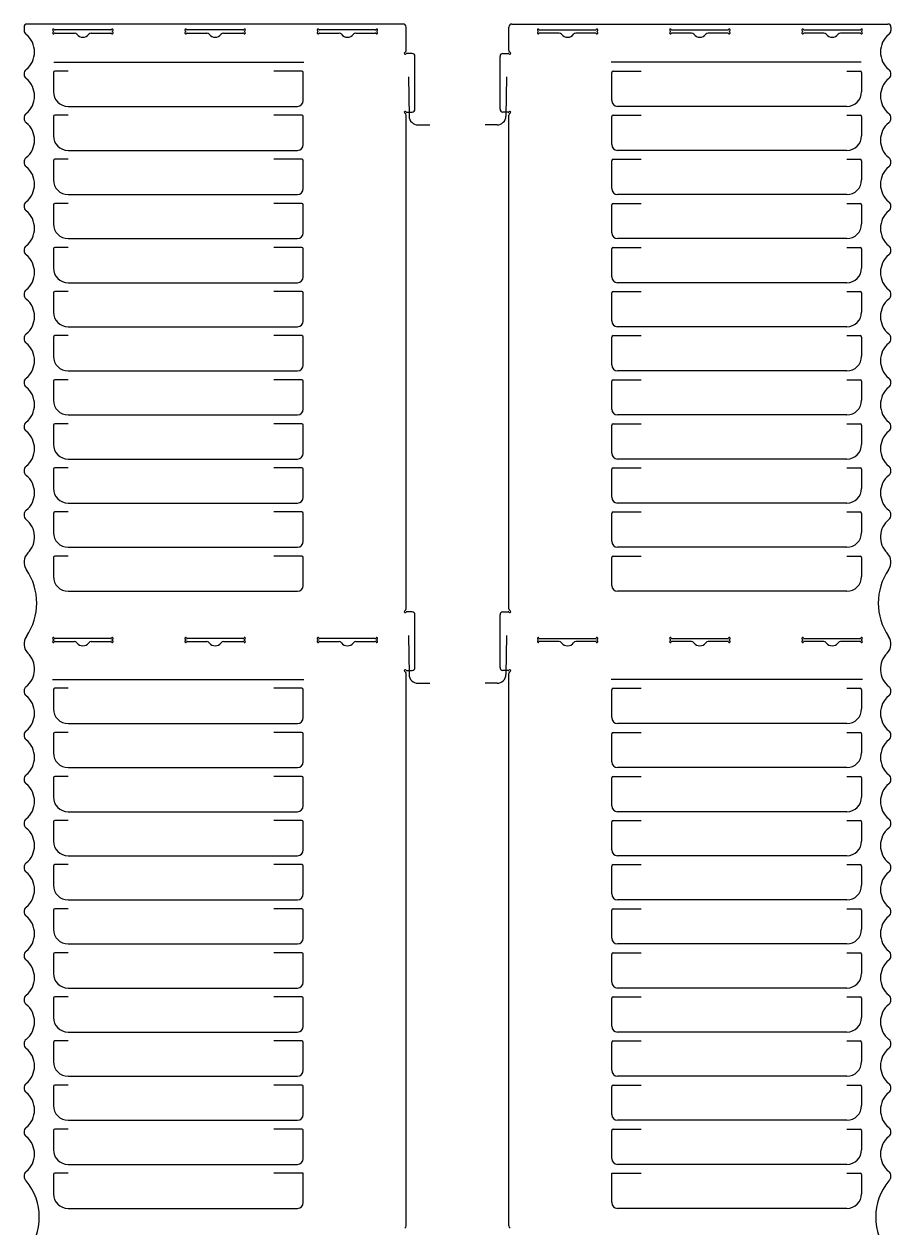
# Model space of a CAD drawing. Extents: x 0 to 633, y 0 to 619.
# Drawn here: x 0 to 294.9, y 209.4 to 619 of the extents above; entities that cross this region are included whole.
import ezdxf

# ---------------------------------------------------------------- set-up
doc = ezdxf.new("R2010")
doc.units = 0
doc.layers.add('WHITE', color=7, linetype='CONTINUOUS')

msp = doc.modelspace()

# ---------------------------------------------------------------- linework, layer by layer
at = {"layer": 'WHITE', "linetype": 'CONTINUOUS'}
for p, q in [((129.000658, 619.05), (1.000658, 619.05)), ((165.921513, 619.05), (293.921513, 619.05)), ((0.000658, 618.05), (0.000658, 616.827476)), ((10.000658, 616.530385), (10.000658, 616.519615)), ((29.481043, 617.05), (10.520273, 617.05)), ((10.520273, 616), (17.163847, 616)), ((22.83747, 616), (29.481043, 616)), ((30.000658, 616.519615), (30.000658, 616.530385)), ((55.000658, 616.530385), (55.000658, 616.519615)), ((74.481043, 617.05), (55.520273, 617.05)), ((55.520273, 616), (62.163847, 616)), ((67.83747, 616), (74.481043, 616)), ((75.000658, 616.519615), (75.000658, 616.530385)), ((100.000658, 616.530385), (100.000658, 616.519615)), ((119.481043, 617.05), (100.520273, 617.05)), ((100.520273, 616), (107.163847, 616)), ((112.83747, 616), (119.481043, 616)), ((120.000658, 616.519615), (120.000658, 616.530385)), ((130.000658, 610.083245), (130.000658, 618.05)), ((164.921513, 610.083245), (164.921513, 618.05)), ((174.921513, 616.519615), (174.921513, 616.530385)), ((175.441128, 617.05), (194.401897, 617.05)), ((182.084701, 616), (175.441128, 616)), ((194.401897, 616), (187.758324, 616)), ((194.921513, 616.530385), (194.921513, 616.519615)), ((219.921513, 616.519615), (219.921513, 616.530385)), ((220.441128, 617.05), (239.401897, 617.05)), ((227.084701, 616), (220.441128, 616)), ((239.401897, 616), (232.758324, 616)), ((239.921513, 616.530385), (239.921513, 616.519615)), ((264.921513, 616.519615), (264.921513, 616.530385)), ((265.441128, 617.05), (284.401897, 617.05)), ((272.084701, 616), (265.441128, 616)), ((284.401897, 616), (277.758324, 616)), ((284.921513, 616.530385), (284.921513, 616.519615)), ((294.921513, 618.05), (294.921513, 616.827476)), ((132.000658, 609.05), (130.179186, 609.05)), ((133.000658, 590.1), (133.000658, 608.05)), ((161.921513, 590.1), (161.921513, 608.05)), ((162.921513, 609.05), (164.742985, 609.05)), ((10.000658, 602.55), (10.000658, 596.05)), ((10.090486, 606.05), (95.138523, 606.05)), ((15.000658, 603.05), (10.500658, 603.05)), ((94.500658, 603.05), (85.000658, 603.05)), ((95.000658, 593.05), (95.000658, 602.55)), ((284.831685, 606.05), (199.783648, 606.05)), ((199.921513, 593.05), (199.921513, 602.55)), ((200.421513, 603.05), (209.921513, 603.05)), ((279.921513, 603.05), (284.421513, 603.05)), ((284.921513, 602.55), (284.921513, 596.05)), ((130.800658, 601.05), (131.000658, 587.743434)), ((164.121513, 601.05), (163.921513, 587.743434)), ((15.000658, 591.05), (93.000658, 591.05)), ((279.921513, 591.05), (201.921513, 591.05)), ((10.000658, 587.55), (10.000658, 581.05)), ((15.000658, 588.05), (10.500658, 588.05)), ((94.500658, 588.05), (85.000658, 588.05)), ((95.000658, 578.05), (95.000658, 587.55)), ((130.000658, 420.083245), (130.000658, 588.066755)), ((130.179186, 589.1), (132.000658, 589.1)), ((164.742985, 589.1), (162.921513, 589.1)), ((164.921513, 420.083245), (164.921513, 588.066755)), ((199.921513, 578.05), (199.921513, 587.55)), ((200.421513, 588.05), (209.921513, 588.05)), ((279.921513, 588.05), (284.421513, 588.05)), ((284.921513, 587.55), (284.921513, 581.05)), ((134.000658, 584.743434), (138.002475, 584.743434)), ((160.921513, 584.743434), (156.919696, 584.743434)), ((15.000658, 576.05), (93.000658, 576.05)), ((279.921513, 576.05), (201.921513, 576.05)), ((10.000658, 572.55), (10.000658, 566.05)), ((15.000658, 573.05), (10.500658, 573.05)), ((94.500658, 573.05), (85.000658, 573.05)), ((95.000658, 563.05), (95.000658, 572.55)), ((199.921513, 563.05), (199.921513, 572.55)), ((200.421513, 573.05), (209.921513, 573.05)), ((279.921513, 573.05), (284.421513, 573.05)), ((284.921513, 572.55), (284.921513, 566.05)), ((10.000658, 557.55), (10.000658, 551.05)), ((15.000658, 558.05), (10.500658, 558.05)), ((15.000658, 561.05), (93.000658, 561.05)), ((94.500658, 558.05), (85.000658, 558.05)), ((95.000658, 548.05), (95.000658, 557.55)), ((199.921513, 548.05), (199.921513, 557.55)), ((200.421513, 558.05), (209.921513, 558.05)), ((279.921513, 561.05), (201.921513, 561.05)), ((279.921513, 558.05), (284.421513, 558.05)), ((284.921513, 557.55), (284.921513, 551.05)), ((15.000658, 546.05), (93.000658, 546.05)), ((279.921513, 546.05), (201.921513, 546.05)), ((10.000658, 542.55), (10.000658, 536.05)), ((15.000658, 543.05), (10.500658, 543.05)), ((94.500658, 543.05), (85.000658, 543.05)), ((95.000658, 533.05), (95.000658, 542.55)), ((199.921513, 533.05), (199.921513, 542.55)), ((200.421513, 543.05), (209.921513, 543.05)), ((279.921513, 543.05), (284.421513, 543.05)), ((284.921513, 542.55), (284.921513, 536.05)), ((15.000658, 531.05), (93.000658, 531.05)), ((279.921513, 531.05), (201.921513, 531.05)), ((10.000658, 527.55), (10.000658, 521.05)), ((15.000658, 528.05), (10.500658, 528.05)), ((94.500658, 528.05), (85.000658, 528.05)), ((95.000658, 518.05), (95.000658, 527.55)), ((199.921513, 518.05), (199.921513, 527.55)), ((200.421513, 528.05), (209.921513, 528.05)), ((279.921513, 528.05), (284.421513, 528.05)), ((284.921513, 527.55), (284.921513, 521.05)), ((10.000658, 512.55), (10.000658, 506.05)), ((15.000658, 513.05), (10.500658, 513.05)), ((15.000658, 516.05), (93.000658, 516.05)), ((94.500658, 513.05), (85.000658, 513.05)), ((95.000658, 503.05), (95.000658, 512.55)), ((199.921513, 503.05), (199.921513, 512.55)), ((200.421513, 513.05), (209.921513, 513.05)), ((279.921513, 516.05), (201.921513, 516.05)), ((279.921513, 513.05), (284.421513, 513.05)), ((284.921513, 512.55), (284.921513, 506.05)), ((15.000658, 501.05), (93.000658, 501.05)), ((279.921513, 501.05), (201.921513, 501.05)), ((10.000658, 497.55), (10.000658, 491.05)), ((15.000658, 498.05), (10.500658, 498.05)), ((94.500658, 498.05), (85.000658, 498.05)), ((95.000658, 488.05), (95.000658, 497.55)), ((199.921513, 488.05), (199.921513, 497.55)), ((200.421513, 498.05), (209.921513, 498.05)), ((279.921513, 498.05), (284.421513, 498.05)), ((284.921513, 497.55), (284.921513, 491.05)), ((15.000658, 486.05), (93.000658, 486.05)), ((279.921513, 486.05), (201.921513, 486.05)), ((10.000658, 482.55), (10.000658, 476.05)), ((15.000658, 483.05), (10.500658, 483.05)), ((94.500658, 483.05), (85.000658, 483.05)), ((95.000658, 473.05), (95.000658, 482.55)), ((199.921513, 473.05), (199.921513, 482.55)), ((200.421513, 483.05), (209.921513, 483.05)), ((279.921513, 483.05), (284.421513, 483.05)), ((284.921513, 482.55), (284.921513, 476.05)), ((10.000658, 467.55), (10.000658, 461.05)), ((15.000658, 468.05), (10.500658, 468.05)), ((15.000658, 471.05), (93.000658, 471.05)), ((94.500658, 468.05), (85.000658, 468.05)), ((95.000658, 458.05), (95.000658, 467.55)), ((199.921513, 458.05), (199.921513, 467.55)), ((200.421513, 468.05), (209.921513, 468.05)), ((279.921513, 471.05), (201.921513, 471.05)), ((279.921513, 468.05), (284.421513, 468.05)), ((284.921513, 467.55), (284.921513, 461.05)), ((15.000658, 456.05), (93.000658, 456.05)), ((279.921513, 456.05), (201.921513, 456.05)), ((10.000658, 452.55), (10.000658, 446.05)), ((15.000658, 453.05), (10.500658, 453.05)), ((94.500658, 453.05), (85.000658, 453.05)), ((95.000658, 443.05), (95.000658, 452.55)), ((199.921513, 443.05), (199.921513, 452.55)), ((200.421513, 453.05), (209.921513, 453.05)), ((279.921513, 453.05), (284.421513, 453.05)), ((284.921513, 452.55), (284.921513, 446.05)), ((15.000658, 441.05), (93.000658, 441.05)), ((279.921513, 441.05), (201.921513, 441.05)), ((10.000658, 437.55), (10.000658, 431.05)), ((15.000658, 438.05), (10.500658, 438.05)), ((94.500658, 438.05), (85.000658, 438.05)), ((95.000658, 428.05), (95.000658, 437.55)), ((199.921513, 428.05), (199.921513, 437.55)), ((200.421513, 438.05), (209.921513, 438.05)), ((279.921513, 438.05), (284.421513, 438.05)), ((284.921513, 437.55), (284.921513, 431.05)), ((15.000658, 426.05), (93.000658, 426.05)), ((279.921513, 426.05), (201.921513, 426.05)), ((132.000658, 419.05), (130.179186, 419.05)), ((133.000658, 400.1), (133.000658, 418.05)), ((161.921513, 400.1), (161.921513, 418.05)), ((162.921513, 419.05), (164.742985, 419.05)), ((29.481043, 410), (10.520273, 410)), ((74.481043, 410), (55.520273, 410)), ((119.481043, 410), (100.520273, 410)), ((130.800658, 411.05), (131.000658, 397.743434)), ((164.121513, 411.05), (163.921513, 397.743434)), ((175.441128, 410), (194.401897, 410)), ((220.441128, 410), (239.401897, 410)), ((265.441128, 410), (284.401897, 410)), ((10.000658, 409.480385), (10.000658, 409.469615)), ((10.520273, 408.95), (17.163847, 408.95)), ((22.83747, 408.95), (29.481043, 408.95)), ((30.000658, 409.469615), (30.000658, 409.480385)), ((55.000658, 409.480385), (55.000658, 409.469615)), ((55.520273, 408.95), (62.163847, 408.95)), ((67.83747, 408.95), (74.481043, 408.95)), ((75.000658, 409.469615), (75.000658, 409.480385)), ((100.000658, 409.480385), (100.000658, 409.469615)), ((100.520273, 408.95), (107.163847, 408.95)), ((112.83747, 408.95), (119.481043, 408.95)), ((120.000658, 409.469615), (120.000658, 409.480385)), ((174.921513, 409.469615), (174.921513, 409.480385)), ((182.084701, 408.95), (175.441128, 408.95)), ((194.401897, 408.95), (187.758324, 408.95)), ((194.921513, 409.480385), (194.921513, 409.469615)), ((219.921513, 409.469615), (219.921513, 409.480385)), ((227.084701, 408.95), (220.441128, 408.95)), ((239.401897, 408.95), (232.758324, 408.95)), ((239.921513, 409.480385), (239.921513, 409.469615)), ((264.921513, 409.469615), (264.921513, 409.480385)), ((272.084701, 408.95), (265.441128, 408.95)), ((284.401897, 408.95), (277.758324, 408.95)), ((284.921513, 409.480385), (284.921513, 409.469615)), ((130.000658, 210.083245), (130.000658, 398.066755)), ((130.179186, 399.1), (132.000658, 399.1)), ((164.742985, 399.1), (162.921513, 399.1)), ((164.921513, 210.083245), (164.921513, 398.066755)), ((9.664401, 396.05), (95.131177, 396.05)), ((134.000658, 394.743434), (138.002475, 394.743434)), ((160.921513, 394.743434), (156.919696, 394.743434)), ((285.257769, 396.05), (199.790994, 396.05)), ((10.000658, 392.55), (10.000658, 386.05)), ((15.000658, 393.05), (10.500658, 393.05)), ((94.500658, 393.05), (85.000658, 393.05)), ((95.000658, 383.05), (95.000658, 392.55)), ((199.921513, 383.05), (199.921513, 392.55)), ((200.421513, 393.05), (209.921513, 393.05)), ((279.921513, 393.05), (284.421513, 393.05)), ((284.921513, 392.55), (284.921513, 386.05)), ((15.000658, 381.05), (93.000658, 381.05)), ((279.921513, 381.05), (201.921513, 381.05)), ((10.000658, 377.55), (10.000658, 371.05)), ((15.000658, 378.05), (10.500658, 378.05)), ((94.500658, 378.05), (85.000658, 378.05)), ((95.000658, 368.05), (95.000658, 377.55)), ((199.921513, 368.05), (199.921513, 377.55)), ((200.421513, 378.05), (209.921513, 378.05)), ((279.921513, 378.05), (284.421513, 378.05)), ((284.921513, 377.55), (284.921513, 371.05)), ((15.000658, 366.05), (93.000658, 366.05)), ((279.921513, 366.05), (201.921513, 366.05)), ((10.000658, 362.55), (10.000658, 356.05)), ((15.000658, 363.05), (10.500658, 363.05)), ((94.500658, 363.05), (85.000658, 363.05)), ((95.000658, 353.05), (95.000658, 362.55)), ((199.921513, 353.05), (199.921513, 362.55)), ((200.421513, 363.05), (209.921513, 363.05)), ((279.921513, 363.05), (284.421513, 363.05)), ((284.921513, 362.55), (284.921513, 356.05)), ((15.000658, 351.05), (93.000658, 351.05)), ((279.921513, 351.05), (201.921513, 351.05)), ((10.000658, 347.55), (10.000658, 341.05)), ((15.000658, 348.05), (10.500658, 348.05)), ((94.500658, 348.05), (85.000658, 348.05)), ((95.000658, 338.05), (95.000658, 347.55)), ((199.921513, 338.05), (199.921513, 347.55)), ((200.421513, 348.05), (209.921513, 348.05)), ((279.921513, 348.05), (284.421513, 348.05)), ((284.921513, 347.55), (284.921513, 341.05)), ((15.000658, 336.05), (93.000658, 336.05)), ((279.921513, 336.05), (201.921513, 336.05)), ((10.000658, 332.55), (10.000658, 326.05)), ((15.000658, 333.05), (10.500658, 333.05)), ((94.500658, 333.05), (85.000658, 333.05)), ((95.000658, 323.05), (95.000658, 332.55)), ((199.921513, 323.05), (199.921513, 332.55)), ((200.421513, 333.05), (209.921513, 333.05)), ((279.921513, 333.05), (284.421513, 333.05)), ((284.921513, 332.55), (284.921513, 326.05)), ((15.000658, 321.05), (93.000658, 321.05)), ((279.921513, 321.05), (201.921513, 321.05)), ((10.000658, 317.55), (10.000658, 311.05)), ((15.000658, 318.05), (10.500658, 318.05)), ((94.500658, 318.05), (85.000658, 318.05)), ((95.000658, 308.05), (95.000658, 317.55)), ((199.921513, 308.05), (199.921513, 317.55)), ((200.421513, 318.05), (209.921513, 318.05)), ((279.921513, 318.05), (284.421513, 318.05)), ((284.921513, 317.55), (284.921513, 311.05)), ((15.000658, 306.05), (93.000658, 306.05)), ((279.921513, 306.05), (201.921513, 306.05)), ((10.000658, 302.55), (10.000658, 296.05)), ((15.000658, 303.05), (10.500658, 303.05)), ((94.500658, 303.05), (85.000658, 303.05)), ((95.000658, 293.05), (95.000658, 302.55)), ((199.921513, 293.05), (199.921513, 302.55)), ((200.421513, 303.05), (209.921513, 303.05)), ((279.921513, 303.05), (284.421513, 303.05)), ((284.921513, 302.55), (284.921513, 296.05)), ((15.000658, 291.05), (93.000658, 291.05)), ((279.921513, 291.05), (201.921513, 291.05)), ((10.000658, 287.55), (10.000658, 281.05)), ((15.000658, 288.05), (10.500658, 288.05)), ((94.500658, 288.05), (85.000658, 288.05)), ((95.000658, 278.05), (95.000658, 287.55)), ((199.921513, 278.05), (199.921513, 287.55)), ((200.421513, 288.05), (209.921513, 288.05)), ((279.921513, 288.05), (284.421513, 288.05)), ((284.921513, 287.55), (284.921513, 281.05)), ((15.000658, 276.05), (93.000658, 276.05)), ((279.921513, 276.05), (201.921513, 276.05)), ((10.000658, 272.55), (10.000658, 266.05)), ((15.000658, 273.05), (10.500658, 273.05)), ((94.500658, 273.05), (85.000658, 273.05)), ((95.000658, 263.05), (95.000658, 272.55)), ((199.921513, 263.05), (199.921513, 272.55)), ((200.421513, 273.05), (209.921513, 273.05)), ((279.921513, 273.05), (284.421513, 273.05)), ((284.921513, 272.55), (284.921513, 266.05)), ((15.000658, 261.05), (93.000658, 261.05)), ((279.921513, 261.05), (201.921513, 261.05)), ((10.000658, 257.55), (10.000658, 251.05)), ((15.000658, 258.05), (10.500658, 258.05)), ((94.500658, 258.05), (85.000658, 258.05)), ((95.000658, 248.05), (95.000658, 257.55)), ((199.921513, 248.05), (199.921513, 257.55)), ((200.421513, 258.05), (209.921513, 258.05)), ((279.921513, 258.05), (284.421513, 258.05)), ((284.921513, 257.55), (284.921513, 251.05)), ((15.000658, 246.05), (93.000658, 246.05)), ((279.921513, 246.05), (201.921513, 246.05)), ((10.000658, 242.55), (10.000658, 236.05)), ((15.000658, 243.05), (10.500658, 243.05)), ((94.500658, 243.05), (85.000658, 243.05)), ((95.000658, 233.05), (95.000658, 242.55)), ((199.921513, 233.05), (199.921513, 242.55)), ((200.421513, 243.05), (209.921513, 243.05)), ((279.921513, 243.05), (284.421513, 243.05)), ((284.921513, 242.55), (284.921513, 236.05)), ((15.000658, 231.05), (93.000658, 231.05)), ((279.921513, 231.05), (201.921513, 231.05)), ((10.000658, 227.55), (10.000658, 221.05)), ((15.000658, 228.05), (10.500658, 228.05)), ((95.000658, 228.05), (85.000658, 228.05)), ((95.000658, 218.05), (95.000658, 228.05)), ((199.921513, 218.05), (199.921513, 228.05)), ((199.921513, 228.05), (209.921513, 228.05)), ((279.921513, 228.05), (284.421513, 228.05)), ((284.921513, 227.55), (284.921513, 221.05)), ((15.000658, 216.05), (93.000658, 216.05)), ((279.921513, 216.05), (201.921513, 216.05))]:
    msp.add_line(p, q, dxfattribs=at)
for centre, radius, start, end in [((1.000658, 618.05), 1, 90, 180), ((129.000658, 618.05), 1, 0, 90), ((165.921513, 618.05), 1, 90, 180), ((293.921513, 618.05), 1, 0, 90), ((1.786793, 616.950399), 1.79036, -176.063097, -126.045024), ((-4.142723, 609.55), 7.694897, -50.678535, 50.678535), ((10.000658, 617.05), 0.3, 30, 240), ((10.000658, 616), 0.3, 120, 330), ((9.700658, 616.530385), 0.3, 0, 60), ((9.700658, 616.519615), 0.3, -60, 0), ((10.520273, 617.35), 0.3, -150, -90), ((10.520273, 615.7), 0.3, 90, 150), ((17.163847, 615), 1, 35.853467, 90), ((20.000658, 617.05), 2.5, -144.146533, -35.853467), ((22.83747, 615), 1, 90, 144.146533), ((29.481043, 617.35), 0.3, -90, -30), ((29.481043, 615.7), 0.3, 30, 90), ((30.000658, 617.05), 0.3, -60, 150), ((30.000658, 616), 0.3, -150, 60), ((30.300658, 616.530385), 0.3, 120, 180), ((30.300658, 616.519615), 0.3, 180, 240), ((55.000658, 617.05), 0.3, 30, 240), ((55.000658, 616), 0.3, 120, 330), ((54.700658, 616.530385), 0.3, 0, 60), ((54.700658, 616.519615), 0.3, -60, 0), ((55.520273, 617.35), 0.3, -150, -90), ((55.520273, 615.7), 0.3, 90, 150), ((62.163847, 615), 1, 35.853467, 90), ((65.000658, 617.05), 2.5, -144.146533, -35.853467), ((67.83747, 615), 1, 90, 144.146533), ((74.481043, 617.35), 0.3, -90, -30), ((74.481043, 615.7), 0.3, 30, 90), ((75.000658, 617.05), 0.3, -60, 150), ((75.000658, 616), 0.3, -150, 60), ((75.300658, 616.530385), 0.3, 120, 180), ((75.300658, 616.519615), 0.3, 180, 240), ((100.000658, 617.05), 0.3, 30, 240), ((100.000658, 616), 0.3, 120, 330), ((99.700658, 616.530385), 0.3, 0, 60), ((99.700658, 616.519615), 0.3, -60, 0), ((100.520273, 617.35), 0.3, -150, -90), ((100.520273, 615.7), 0.3, 90, 150), ((107.163847, 615), 1, 35.853467, 90), ((110.000658, 617.05), 2.5, -144.146533, -35.853467), ((112.83747, 615), 1, 90, 144.146533), ((119.481043, 617.35), 0.3, -90, -30), ((119.481043, 615.7), 0.3, 30, 90), ((120.000658, 617.05), 0.3, -60, 150), ((120.000658, 616), 0.3, -150, 60), ((120.300658, 616.530385), 0.3, 120, 180), ((120.300658, 616.519615), 0.3, 180, 240), ((174.921513, 617.05), 0.3, 30, 240), ((174.921513, 616), 0.3, 120, 330), ((174.621513, 616.530385), 0.3, 0, 60), ((174.621513, 616.519615), 0.3, -60, 0), ((175.441128, 617.35), 0.3, -150, -90), ((175.441128, 615.7), 0.3, 90, 150), ((182.084701, 615), 1, 35.853467, 90), ((184.921513, 617.05), 2.5, -144.146533, -35.853467), ((187.758324, 615), 1, 90, 144.146533), ((194.401897, 617.35), 0.3, -90, -30), ((194.401897, 615.7), 0.3, 30, 90), ((194.921513, 617.05), 0.3, -60, 150), ((194.921513, 616), 0.3, -150, 60), ((195.221513, 616.530385), 0.3, 120, 180), ((195.221513, 616.519615), 0.3, 180, 240), ((219.921513, 617.05), 0.3, 30, 240), ((219.921513, 616), 0.3, 120, 330), ((219.621513, 616.530385), 0.3, 0, 60), ((219.621513, 616.519615), 0.3, -60, 0), ((220.441128, 617.35), 0.3, -150, -90), ((220.441128, 615.7), 0.3, 90, 150), ((227.084701, 615), 1, 35.853467, 90), ((229.921513, 617.05), 2.5, -144.146533, -35.853467), ((232.758324, 615), 1, 90, 144.146533), ((239.401897, 617.35), 0.3, -90, -30), ((239.401897, 615.7), 0.3, 30, 90), ((239.921513, 617.05), 0.3, -60, 150), ((239.921513, 616), 0.3, -150, 60), ((240.221513, 616.530385), 0.3, 120, 180), ((240.221513, 616.519615), 0.3, 180, 240), ((264.921513, 617.05), 0.3, 30, 240), ((264.921513, 616), 0.3, 120, 330), ((264.621513, 616.530385), 0.3, 0, 60), ((264.621513, 616.519615), 0.3, -60, 0), ((265.441128, 617.35), 0.3, -150, -90), ((265.441128, 615.7), 0.3, 90, 150), ((272.084701, 615), 1, 35.853467, 90), ((274.921513, 617.05), 2.5, -144.146533, -35.853467), ((277.758324, 615), 1, 90, 144.146533), ((284.401897, 617.35), 0.3, -90, -30), ((284.401897, 615.7), 0.3, 30, 90), ((284.921513, 617.05), 0.3, -60, 150), ((284.921513, 616), 0.3, -150, 60), ((285.221513, 616.530385), 0.3, 120, 180), ((285.221513, 616.519615), 0.3, 180, 240), ((299.064894, 609.55), 7.694897, 129.321465, 230.678535), ((293.135377, 616.950399), 1.79036, -53.954976, -3.936903), ((129.686298, 609.135617), 0.32581, 116.202922, 321.961645), ((129.226525, 610.136706), 0.775977, -65.976315, -3.95051), ((130.179186, 608.75), 0.3, 90, 141.961645), ((132.000658, 608.05), 1, 0, 90), ((162.921513, 608.05), 1, 90, 180), ((164.742985, 608.75), 0.3, 38.038355, 90), ((165.695646, 610.136706), 0.775977, -176.04949, -114.023685), ((165.235872, 609.135617), 0.32581, -141.961645, 63.797078), ((2.00065, 602.05), 2, 129.321465, 230.678535), ((10.500658, 602.55), 0.5, 90, 180), ((94.500658, 602.55), 0.5, 0, 90), ((200.421513, 602.55), 0.5, 90, 180), ((284.421513, 602.55), 0.5, 0, 90), ((292.921521, 602.05), 2, -50.678535, 50.678535), ((-4.142723, 594.55), 7.694897, -50.678535, 50.678535), ((299.064894, 594.55), 7.694897, 129.321465, 230.678535), ((15.000658, 596.05), 5, 180, 270), ((279.921513, 596.05), 5, -90, 0), ((93.000658, 593.05), 2, -90, 0), ((132.000658, 590.1), 1, -90, 0), ((162.921513, 590.1), 1, 180, 270), ((201.921513, 593.05), 2, 180, 270), ((2.00065, 587.05), 2, 129.321465, 230.678535), ((10.500658, 587.55), 0.5, 90, 180), ((94.500658, 587.55), 0.5, 0, 90), ((129.686298, 589.014383), 0.32581, 38.038355, 243.797078), ((129.226525, 588.013294), 0.775977, 3.95051, 65.976315), ((130.179186, 589.4), 0.3, -141.961645, -90), ((134.000658, 587.743434), 3, 180, 270), ((160.921513, 587.743434), 3, -90, 0), ((164.742985, 589.4), 0.3, -90, -38.038355), ((165.695646, 588.013294), 0.775977, 114.023685, 176.04949), ((165.235872, 589.014383), 0.32581, -63.797078, 141.961645), ((200.421513, 587.55), 0.5, 90, 180), ((284.421513, 587.55), 0.5, 0, 90), ((292.921521, 587.05), 2, -50.678535, 50.678535), ((-4.142723, 579.55), 7.694897, -50.678535, 50.678535), ((299.064894, 579.55), 7.694897, 129.321465, 230.678535), ((15.000658, 581.05), 5, 180, 270), ((93.000658, 578.05), 2, -90, 0), ((201.921513, 578.05), 2, 180, 270), ((279.921513, 581.05), 5, -90, 0), ((2.00065, 572.05), 2, 129.321465, 230.678535), ((292.921521, 572.05), 2, -50.678535, 50.678535), ((-4.142723, 564.55), 7.694897, -50.678535, 50.678535), ((10.500658, 572.55), 0.5, 90, 180), ((94.500658, 572.55), 0.5, 0, 90), ((200.421513, 572.55), 0.5, 90, 180), ((284.421513, 572.55), 0.5, 0, 90), ((299.064894, 564.55), 7.694897, 129.321465, 230.678535), ((15.000658, 566.05), 5, 180, 270), ((279.921513, 566.05), 5, -90, 0), ((93.000658, 563.05), 2, -90, 0), ((201.921513, 563.05), 2, 180, 270), ((2.00065, 557.05), 2, 129.321465, 230.678535), ((10.500658, 557.55), 0.5, 90, 180), ((94.500658, 557.55), 0.5, 0, 90), ((200.421513, 557.55), 0.5, 90, 180), ((284.421513, 557.55), 0.5, 0, 90), ((292.921521, 557.05), 2, -50.678535, 50.678535), ((-4.142723, 549.55), 7.694897, -50.678535, 50.678535), ((299.064894, 549.55), 7.694897, 129.321465, 230.678535), ((15.000658, 551.05), 5, 180, 270), ((279.921513, 551.05), 5, -90, 0), ((93.000658, 548.05), 2, -90, 0), ((201.921513, 548.05), 2, 180, 270), ((2.00065, 542.05), 2, 129.321465, 230.678535), ((10.500658, 542.55), 0.5, 90, 180), ((94.500658, 542.55), 0.5, 0, 90), ((200.421513, 542.55), 0.5, 90, 180), ((284.421513, 542.55), 0.5, 0, 90), ((292.921521, 542.05), 2, -50.678535, 50.678535), ((-4.142723, 534.55), 7.694897, -50.678535, 50.678535), ((299.064894, 534.55), 7.694897, 129.321465, 230.678535), ((15.000658, 536.05), 5, 180, 270), ((93.000658, 533.05), 2, -90, 0), ((201.921513, 533.05), 2, 180, 270), ((279.921513, 536.05), 5, -90, 0), ((2.00065, 527.05), 2, 129.321465, 230.678535), ((292.921521, 527.05), 2, -50.678535, 50.678535), ((-4.142723, 519.55), 7.694897, -50.678535, 50.678535), ((10.500658, 527.55), 0.5, 90, 180), ((94.500658, 527.55), 0.5, 0, 90), ((200.421513, 527.55), 0.5, 90, 180), ((284.421513, 527.55), 0.5, 0, 90), ((299.064894, 519.55), 7.694897, 129.321465, 230.678535), ((15.000658, 521.05), 5, 180, 270), ((279.921513, 521.05), 5, -90, 0), ((93.000658, 518.05), 2, -90, 0), ((201.921513, 518.05), 2, 180, 270), ((2.00065, 512.05), 2, 129.321465, 230.678535), ((10.500658, 512.55), 0.5, 90, 180), ((94.500658, 512.55), 0.5, 0, 90), ((200.421513, 512.55), 0.5, 90, 180), ((284.421513, 512.55), 0.5, 0, 90), ((292.921521, 512.05), 2, -50.678535, 50.678535), ((-4.142723, 504.55), 7.694897, -50.678535, 50.678535), ((299.064894, 504.55), 7.694897, 129.321465, 230.678535), ((15.000658, 506.05), 5, 180, 270), ((279.921513, 506.05), 5, -90, 0), ((93.000658, 503.05), 2, -90, 0), ((201.921513, 503.05), 2, 180, 270), ((2.00065, 497.05), 2, 129.321465, 230.678535), ((10.500658, 497.55), 0.5, 90, 180), ((94.500658, 497.55), 0.5, 0, 90), ((200.421513, 497.55), 0.5, 90, 180), ((284.421513, 497.55), 0.5, 0, 90), ((292.921521, 497.05), 2, -50.678535, 50.678535), ((-4.142723, 489.55), 7.694897, -50.678535, 50.678535), ((299.064894, 489.55), 7.694897, 129.321465, 230.678535), ((15.000658, 491.05), 5, 180, 270), ((93.000658, 488.05), 2, -90, 0), ((201.921513, 488.05), 2, 180, 270), ((279.921513, 491.05), 5, -90, 0), ((2.00065, 482.05), 2, 129.321465, 230.678535), ((292.921521, 482.05), 2, -50.678535, 50.678535), ((-4.142723, 474.55), 7.694897, -50.678535, 50.678535), ((10.500658, 482.55), 0.5, 90, 180), ((94.500658, 482.55), 0.5, 0, 90), ((200.421513, 482.55), 0.5, 90, 180), ((284.421513, 482.55), 0.5, 0, 90), ((299.064894, 474.55), 7.694897, 129.321465, 230.678535), ((15.000658, 476.05), 5, 180, 270), ((279.921513, 476.05), 5, -90, 0), ((93.000658, 473.05), 2, -90, 0), ((201.921513, 473.05), 2, 180, 270), ((2.00065, 467.05), 2, 129.321465, 230.678535), ((10.500658, 467.55), 0.5, 90, 180), ((94.500658, 467.55), 0.5, 0, 90), ((200.421513, 467.55), 0.5, 90, 180), ((284.421513, 467.55), 0.5, 0, 90), ((292.921521, 467.05), 2, -50.678535, 50.678535), ((-4.142723, 459.55), 7.694897, -50.678535, 50.678535), ((299.064894, 459.55), 7.694897, 129.321465, 230.678535), ((15.000658, 461.05), 5, 180, 270), ((279.921513, 461.05), 5, -90, 0), ((93.000658, 458.05), 2, -90, 0), ((201.921513, 458.05), 2, 180, 270), ((2.00065, 452.05), 2, 129.321465, 230.678535), ((10.500658, 452.55), 0.5, 90, 180), ((94.500658, 452.55), 0.5, 0, 90), ((200.421513, 452.55), 0.5, 90, 180), ((284.421513, 452.55), 0.5, 0, 90), ((292.921521, 452.05), 2, -50.678535, 50.678535), ((-4.142723, 444.55), 7.694897, -44.869431, 50.678535), ((299.064894, 444.55), 7.694897, 129.321465, 224.869431), ((15.000658, 446.05), 5, 180, 270), ((93.000658, 443.05), 2, -90, 0), ((201.921513, 443.05), 2, 180, 270), ((279.921513, 446.05), 5, -90, 0), ((4.5, 435.946579), 4.5, 135.130569, 214.408669), ((290.422171, 435.946579), 4.5, -34.408669, 44.869431), ((10.500658, 437.55), 0.5, 90, 180), ((94.500658, 437.55), 0.5, 0, 90), ((200.421513, 437.55), 0.5, 90, 180), ((284.421513, 437.55), 0.5, 0, 90), ((-15.788856, 422.05), 20.091718, -34.408669, 34.408669), ((15.000658, 431.05), 5, 180, 270), ((279.921513, 431.05), 5, -90, 0), ((310.711027, 422.05), 20.091718, 145.591331, 214.408669), ((93.000658, 428.05), 2, -90, 0), ((201.921513, 428.05), 2, 180, 270), ((129.686298, 419.135617), 0.32581, 116.202922, 321.961645), ((129.226525, 420.136706), 0.775977, -65.976315, -3.95051), ((130.179186, 418.75), 0.3, 90, 141.961645), ((132.000658, 418.05), 1, 0, 90), ((162.921513, 418.05), 1, 90, 180), ((164.742985, 418.75), 0.3, 38.038355, 90), ((165.695646, 420.136706), 0.775977, -176.04949, -114.023685), ((165.235872, 419.135617), 0.32581, -141.961645, 63.797078), ((4.5, 408.153421), 4.5, 145.591331, 224.869431), ((10.000658, 410), 0.3, 30, 240), ((9.700658, 409.480385), 0.3, 0, 60), ((10.520273, 410.3), 0.3, -150, -90), ((29.481043, 410.3), 0.3, -90, -30), ((30.000658, 410), 0.3, -60, 150), ((30.300658, 409.480385), 0.3, 120, 180), ((55.000658, 410), 0.3, 30, 240), ((54.700658, 409.480385), 0.3, 0, 60), ((55.520273, 410.3), 0.3, -150, -90), ((74.481043, 410.3), 0.3, -90, -30), ((75.000658, 410), 0.3, -60, 150), ((75.300658, 409.480385), 0.3, 120, 180), ((100.000658, 410), 0.3, 30, 240), ((99.700658, 409.480385), 0.3, 0, 60), ((100.520273, 410.3), 0.3, -150, -90), ((119.481043, 410.3), 0.3, -90, -30), ((120.000658, 410), 0.3, -60, 150), ((120.300658, 409.480385), 0.3, 120, 180), ((174.921513, 410), 0.3, 30, 240), ((174.621513, 409.480385), 0.3, 0, 60), ((175.441128, 410.3), 0.3, -150, -90), ((194.401897, 410.3), 0.3, -90, -30), ((194.921513, 410), 0.3, -60, 150), ((195.221513, 409.480385), 0.3, 120, 180), ((219.921513, 410), 0.3, 30, 240), ((219.621513, 409.480385), 0.3, 0, 60), ((220.441128, 410.3), 0.3, -150, -90), ((239.401897, 410.3), 0.3, -90, -30), ((239.921513, 410), 0.3, -60, 150), ((240.221513, 409.480385), 0.3, 120, 180), ((264.921513, 410), 0.3, 30, 240), ((264.621513, 409.480385), 0.3, 0, 60), ((265.441128, 410.3), 0.3, -150, -90), ((284.401897, 410.3), 0.3, -90, -30), ((284.921513, 410), 0.3, -60, 150), ((285.221513, 409.480385), 0.3, 120, 180), ((290.422171, 408.153421), 4.5, -44.869431, 34.408669), ((10.000658, 408.95), 0.3, 120, 330), ((9.700658, 409.469615), 0.3, -60, 0), ((10.520273, 408.65), 0.3, 90, 150), ((17.163847, 407.95), 1, 35.853467, 90), ((20.000658, 410), 2.5, -144.146533, -35.853467), ((22.83747, 407.95), 1, 90, 144.146533), ((29.481043, 408.65), 0.3, 30, 90), ((30.000658, 408.95), 0.3, -150, 60), ((30.300658, 409.469615), 0.3, 180, 240), ((55.000658, 408.95), 0.3, 120, 330), ((54.700658, 409.469615), 0.3, -60, 0), ((55.520273, 408.65), 0.3, 90, 150), ((62.163847, 407.95), 1, 35.853467, 90), ((65.000658, 410), 2.5, -144.146533, -35.853467), ((67.83747, 407.95), 1, 90, 144.146533), ((74.481043, 408.65), 0.3, 30, 90), ((75.000658, 408.95), 0.3, -150, 60), ((75.300658, 409.469615), 0.3, 180, 240), ((100.000658, 408.95), 0.3, 120, 330), ((99.700658, 409.469615), 0.3, -60, 0), ((100.520273, 408.65), 0.3, 90, 150), ((107.163847, 407.95), 1, 35.853467, 90), ((110.000658, 410), 2.5, -144.146533, -35.853467), ((112.83747, 407.95), 1, 90, 144.146533), ((119.481043, 408.65), 0.3, 30, 90), ((120.000658, 408.95), 0.3, -150, 60), ((120.300658, 409.469615), 0.3, 180, 240), ((174.921513, 408.95), 0.3, 120, 330), ((174.621513, 409.469615), 0.3, -60, 0), ((175.441128, 408.65), 0.3, 90, 150), ((182.084701, 407.95), 1, 35.853467, 90), ((184.921513, 410), 2.5, -144.146533, -35.853467), ((187.758324, 407.95), 1, 90, 144.146533), ((194.401897, 408.65), 0.3, 30, 90), ((194.921513, 408.95), 0.3, -150, 60), ((195.221513, 409.469615), 0.3, 180, 240), ((219.921513, 408.95), 0.3, 120, 330), ((219.621513, 409.469615), 0.3, -60, 0), ((220.441128, 408.65), 0.3, 90, 150), ((227.084701, 407.95), 1, 35.853467, 90), ((229.921513, 410), 2.5, -144.146533, -35.853467), ((232.758324, 407.95), 1, 90, 144.146533), ((239.401897, 408.65), 0.3, 30, 90), ((239.921513, 408.95), 0.3, -150, 60), ((240.221513, 409.469615), 0.3, 180, 240), ((264.921513, 408.95), 0.3, 120, 330), ((264.621513, 409.469615), 0.3, -60, 0), ((265.441128, 408.65), 0.3, 90, 150), ((272.084701, 407.95), 1, 35.853467, 90), ((274.921513, 410), 2.5, -144.146533, -35.853467), ((277.758324, 407.95), 1, 90, 144.146533), ((284.401897, 408.65), 0.3, 30, 90), ((284.921513, 408.95), 0.3, -150, 60), ((285.221513, 409.469615), 0.3, 180, 240), ((-4.142723, 399.55), 7.694897, -50.678535, 44.869431), ((299.064894, 399.55), 7.694897, 135.130569, 230.678535), ((129.686298, 399.014383), 0.32581, 38.038355, 243.797078), ((129.226525, 398.013294), 0.775977, 3.95051, 65.976315), ((130.179186, 399.4), 0.3, -141.961645, -90), ((134.000658, 397.743434), 3, 180, 270), ((132.000658, 400.1), 1, -90, 0), ((160.921513, 397.743434), 3, -90, 0), ((162.921513, 400.1), 1, 180, 270), ((164.742985, 399.4), 0.3, -90, -38.038355), ((165.695646, 398.013294), 0.775977, 114.023685, 176.04949), ((165.235872, 399.014383), 0.32581, -63.797078, 141.961645), ((2.00065, 392.05), 2, 129.321465, 230.678535), ((292.921521, 392.05), 2, -50.678535, 50.678535), ((-4.142723, 384.55), 7.694897, -50.678535, 50.678535), ((10.500658, 392.55), 0.5, 90, 180), ((94.500658, 392.55), 0.5, 0, 90), ((200.421513, 392.55), 0.5, 90, 180), ((284.421513, 392.55), 0.5, 0, 90), ((299.064894, 384.55), 7.694897, 129.321465, 230.678535), ((15.000658, 386.05), 5, 180, 270), ((279.921513, 386.05), 5, -90, 0), ((93.000658, 383.05), 2, -90, 0), ((201.921513, 383.05), 2, 180, 270), ((2.00065, 377.05), 2, 129.321465, 230.678535), ((10.500658, 377.55), 0.5, 90, 180), ((94.500658, 377.55), 0.5, 0, 90), ((200.421513, 377.55), 0.5, 90, 180), ((284.421513, 377.55), 0.5, 0, 90), ((292.921521, 377.05), 2, -50.678535, 50.678535), ((-4.142723, 369.55), 7.694897, -50.678535, 50.678535), ((299.064894, 369.55), 7.694897, 129.321465, 230.678535), ((15.000658, 371.05), 5, 180, 270), ((279.921513, 371.05), 5, -90, 0), ((93.000658, 368.05), 2, -90, 0), ((201.921513, 368.05), 2, 180, 270), ((2.00065, 362.05), 2, 129.321465, 230.678535), ((-4.142723, 354.55), 7.694897, -50.678535, 50.678535), ((10.500658, 362.55), 0.5, 90, 180), ((94.500658, 362.55), 0.5, 0, 90), ((200.421513, 362.55), 0.5, 90, 180), ((284.421513, 362.55), 0.5, 0, 90), ((299.064894, 354.55), 7.694897, 129.321465, 230.678535), ((292.921521, 362.05), 2, -50.678535, 50.678535), ((15.000658, 356.05), 5, 180, 270), ((93.000658, 353.05), 2, -90, 0), ((201.921513, 353.05), 2, 180, 270), ((279.921513, 356.05), 5, -90, 0), ((2.00065, 347.05), 2, 129.321465, 230.678535), ((292.921521, 347.05), 2, -50.678535, 50.678535), ((-4.142723, 339.55), 7.694897, -50.678535, 50.678535), ((10.500658, 347.55), 0.5, 90, 180), ((94.500658, 347.55), 0.5, 0, 90), ((200.421513, 347.55), 0.5, 90, 180), ((284.421513, 347.55), 0.5, 0, 90), ((299.064894, 339.55), 7.694897, 129.321465, 230.678535), ((15.000658, 341.05), 5, 180, 270), ((279.921513, 341.05), 5, -90, 0), ((93.000658, 338.05), 2, -90, 0), ((201.921513, 338.05), 2, 180, 270), ((2.00065, 332.05), 2, 129.321465, 230.678535), ((10.500658, 332.55), 0.5, 90, 180), ((94.500658, 332.55), 0.5, 0, 90), ((200.421513, 332.55), 0.5, 90, 180), ((284.421513, 332.55), 0.5, 0, 90), ((292.921521, 332.05), 2, -50.678535, 50.678535), ((-4.142723, 324.55), 7.694897, -50.678535, 50.678535), ((299.064894, 324.55), 7.694897, 129.321465, 230.678535), ((15.000658, 326.05), 5, 180, 270), ((279.921513, 326.05), 5, -90, 0), ((93.000658, 323.05), 2, -90, 0), ((201.921513, 323.05), 2, 180, 270), ((2.00065, 317.05), 2, 129.321465, 230.678535), ((-4.142723, 309.55), 7.694897, -50.678535, 50.678535), ((10.500658, 317.55), 0.5, 90, 180), ((94.500658, 317.55), 0.5, 0, 90), ((200.421513, 317.55), 0.5, 90, 180), ((284.421513, 317.55), 0.5, 0, 90), ((299.064894, 309.55), 7.694897, 129.321465, 230.678535), ((292.921521, 317.05), 2, -50.678535, 50.678535), ((15.000658, 311.05), 5, 180, 270), ((93.000658, 308.05), 2, -90, 0), ((201.921513, 308.05), 2, 180, 270), ((279.921513, 311.05), 5, -90, 0), ((2.00065, 302.05), 2, 129.321465, 230.678535), ((292.921521, 302.05), 2, -50.678535, 50.678535), ((-4.142723, 294.55), 7.694897, -50.678535, 50.678535), ((10.500658, 302.55), 0.5, 90, 180), ((94.500658, 302.55), 0.5, 0, 90), ((200.421513, 302.55), 0.5, 90, 180), ((284.421513, 302.55), 0.5, 0, 90), ((299.064894, 294.55), 7.694897, 129.321465, 230.678535), ((15.000658, 296.05), 5, 180, 270), ((279.921513, 296.05), 5, -90, 0), ((93.000658, 293.05), 2, -90, 0), ((201.921513, 293.05), 2, 180, 270), ((2.00065, 287.05), 2, 129.321465, 230.678535), ((10.500658, 287.55), 0.5, 90, 180), ((94.500658, 287.55), 0.5, 0, 90), ((200.421513, 287.55), 0.5, 90, 180), ((284.421513, 287.55), 0.5, 0, 90), ((292.921521, 287.05), 2, -50.678535, 50.678535), ((-4.142723, 279.55), 7.694897, -50.678535, 50.678535), ((299.064894, 279.55), 7.694897, 129.321465, 230.678535), ((15.000658, 281.05), 5, 180, 270), ((279.921513, 281.05), 5, -90, 0), ((93.000658, 278.05), 2, -90, 0), ((201.921513, 278.05), 2, 180, 270), ((2.00065, 272.05), 2, 129.321465, 230.678535), ((-4.142723, 264.55), 7.694897, -50.678535, 50.678535), ((10.500658, 272.55), 0.5, 90, 180), ((94.500658, 272.55), 0.5, 0, 90), ((200.421513, 272.55), 0.5, 90, 180), ((284.421513, 272.55), 0.5, 0, 90), ((299.064894, 264.55), 7.694897, 129.321465, 230.678535), ((292.921521, 272.05), 2, -50.678535, 50.678535), ((15.000658, 266.05), 5, 180, 270), ((93.000658, 263.05), 2, -90, 0), ((201.921513, 263.05), 2, 180, 270), ((279.921513, 266.05), 5, -90, 0), ((2.00065, 257.05), 2, 129.321465, 230.678535), ((292.921521, 257.05), 2, -50.678535, 50.678535), ((-4.142723, 249.55), 7.694897, -50.678535, 50.678535), ((10.500658, 257.55), 0.5, 90, 180), ((94.500658, 257.55), 0.5, 0, 90), ((200.421513, 257.55), 0.5, 90, 180), ((284.421513, 257.55), 0.5, 0, 90), ((299.064894, 249.55), 7.694897, 129.321465, 230.678535), ((15.000658, 251.05), 5, 180, 270), ((279.921513, 251.05), 5, -90, 0), ((93.000658, 248.05), 2, -90, 0), ((201.921513, 248.05), 2, 180, 270), ((2.00065, 242.05), 2, 129.321465, 230.678535), ((10.500658, 242.55), 0.5, 90, 180), ((94.500658, 242.55), 0.5, 0, 90), ((200.421513, 242.55), 0.5, 90, 180), ((284.421513, 242.55), 0.5, 0, 90), ((292.921521, 242.05), 2, -50.678535, 50.678535), ((-4.142723, 234.55), 7.694897, -50.678535, 50.678535), ((299.064894, 234.55), 7.694897, 129.321465, 230.678535), ((15.000658, 236.05), 5, 180, 270), ((279.921513, 236.05), 5, -90, 0), ((93.000658, 233.05), 2, -90, 0), ((201.921513, 233.05), 2, 180, 270), ((2.00065, 227.05), 2, 129.321465, 230.678535), ((-14.404218, 213.066513), 19.590962, -39.155167, 39.404919), ((10.500658, 227.55), 0.5, 90, 180), ((284.421513, 227.55), 0.5, 0, 90), ((309.326389, 213.066513), 19.590962, 140.595081, 219.155167), ((292.921521, 227.05), 2, -50.678535, 50.678535), ((15.000658, 221.05), 5, 180, 270), ((93.000658, 218.05), 2, -90, 0), ((201.921513, 218.05), 2, 180, 270), ((279.921513, 221.05), 5, -90, 0), ((129.226525, 210.136706), 0.775977, -65.976315, -3.95051), ((165.695646, 210.136706), 0.775977, -176.04949, -114.023685)]:
    msp.add_arc(centre, radius, start, end, dxfattribs=at)

doc.saveas('drawing.dxf')
